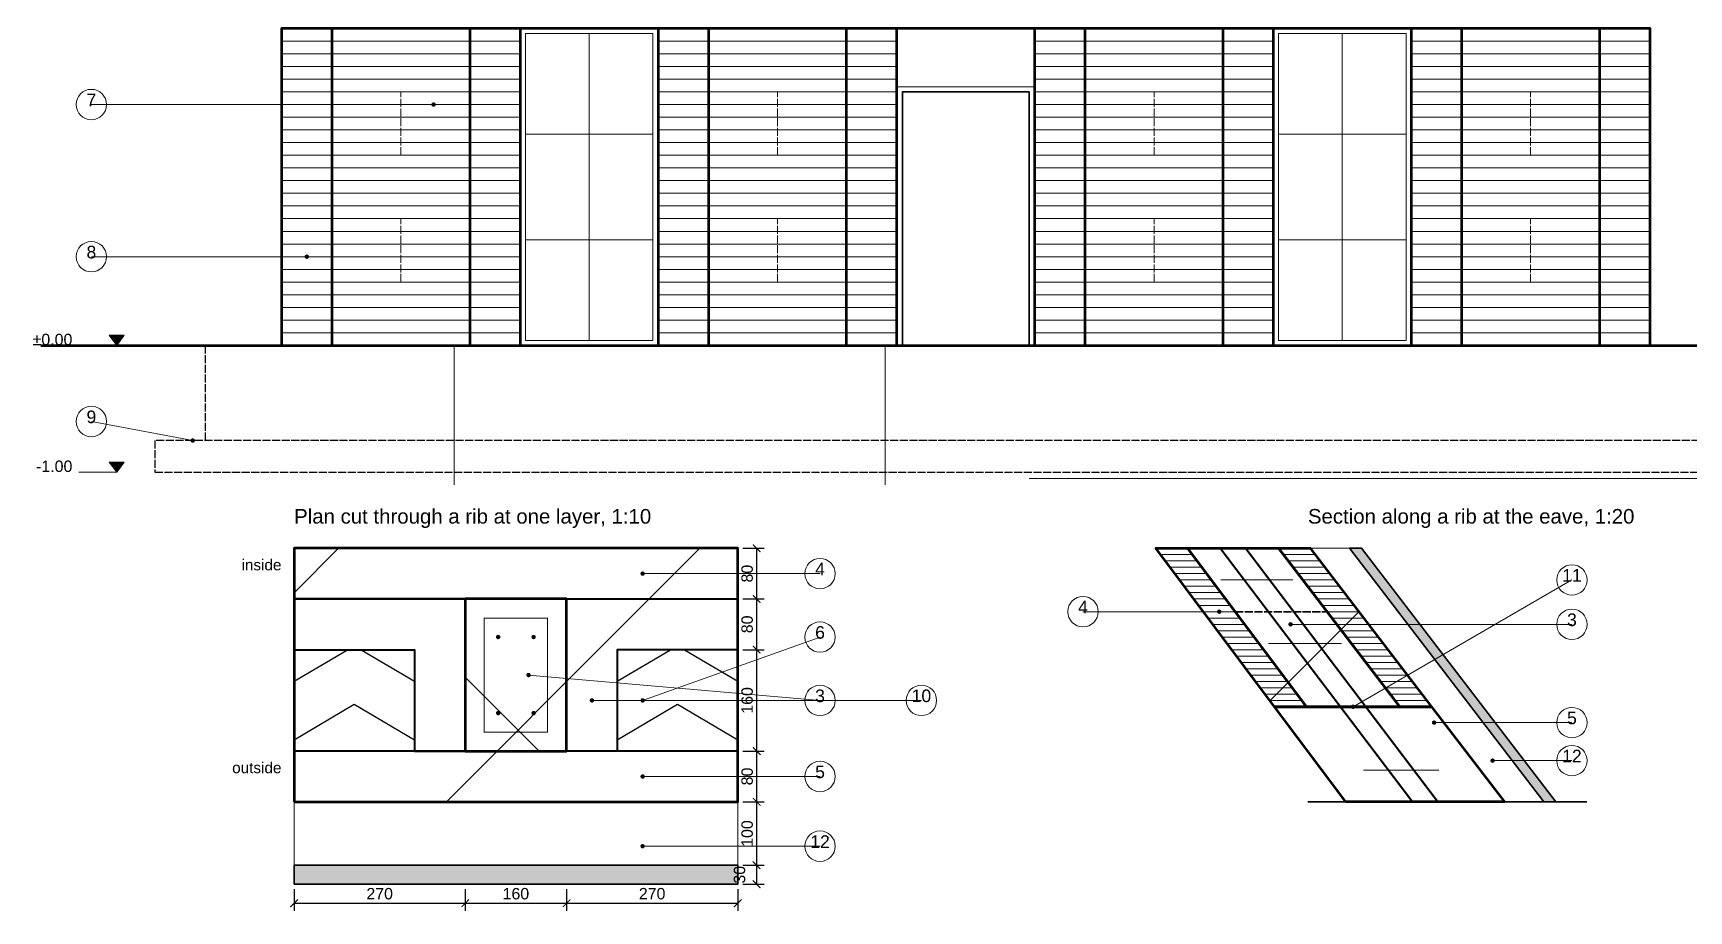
# Model space of a CAD drawing. Header units: millimetres. Extents: x 0 to 157867, y -2 to 14466.
# Drawn here: x 137283 to 150349, y 0 to 6923 of the extents above; entities that cross this region are included whole.
import ezdxf
from ezdxf.enums import TextEntityAlignment as Align

# ---------------------------------------------------------------- set-up
doc = ezdxf.new("R2010")
doc.units = ezdxf.units.MM
doc.linetypes.add('DASHED', pattern=[1.524, 1.27, -0.254])
for name, color, linetype, lineweight in [('ANNOTATION', 4, 'CONTINUOUS', 18), ('BACKGROUND', 9, 'CONTINUOUS', 13), ('CLADDING', 7, 'Continuous', 9), ('DIMS', 3, 'CONTINUOUS', 18), ('HATCH-CAST', 7, 'CONTINUOUS', 9), ('HATCH-EARTH', 8, 'CONTINUOUS', 9), ('HATCH-INSULATION', 7, 'Continuous', 9), ('HATCH-PRINTED', 7, 'CONTINUOUS', 9), ('HIDDEN-AXIS', 8, 'DASHED', 18), ('LINES', 7, 'CONTINUOUS', 25), ('OUTLINE-CUT', 7, 'CONTINUOUS', 50), ('OUTLINE-FINE', 7, 'CONTINUOUS', 25), ('PRINT-LAYERS', 7, 'CONTINUOUS', 9), ('PRINTED-BEAD', 7, 'CONTINUOUS', 25), ('REBAR', 1, 'CONTINUOUS', 0), ('TEXT', 7, 'CONTINUOUS', 18)]:
    doc.layers.add(name, color=color, linetype=linetype, lineweight=lineweight)
doc.styles.get("Standard").update_dxf_attribs({"font": 'arial.ttf'})
doc.dimstyles.new('PYR-1-50', dxfattribs={"dimscale": 50, "dimtxt": 1.8, "dimasz": 1.2, "dimexe": 1.2, "dimexo": 0.8, "dimgap": 0.6, "dimtad": 1, "dimdec": 0, "dimtxsty": 'Standard', "dimblk": 'ARCHTICK', "dimcen": 2.5, "dimclrd": 3, "dimclre": 3, "dimclrt": 7, "dimazin": 3, "dimtfac": 1, "dimtmove": 0, "dimatfit": 3})
pattern_1 = [(0, (0, 0), (442.9134, 885.827), [0, -885.827])]
pattern_2 = [(45, (0, 0), (-1425.35, 1425.35), [])]
pattern_3 = [(45, (0, 0), (-1425.35, 1425.35), []), (135, (0, 0), (-1425.35, -1425.35), [])]

# ---------------------------------------------------------------- blocks, each defined once
blk = doc.blocks.new('_ARCHTICK')
at = {"color": 0, "linetype": 'BYBLOCK', "const_width": 0.15}
blk.add_lwpolyline([(-0.5, -0.5), (0.5, 0.5)], dxfattribs=at)

msp = doc.modelspace()

# ---------------------------------------------------------------- hatches: boundary and pattern name
at = {"layer": 'ANNOTATION', "ltscale": 50}
h = msp.add_hatch(color=7, dxfattribs=at)
h.dxf.hatch_style = 1
edge = h.paths.add_edge_path()
edge.add_arc((140443.2, 6360), 17.5, 0, 360)
h = msp.add_hatch(color=7, dxfattribs=at)
h.dxf.hatch_style = 1
edge = h.paths.add_edge_path()
edge.add_arc((139443.2, 5160), 17.5, 0, 360)
h = msp.add_hatch(color=7, dxfattribs=at)
h.dxf.hatch_style = 1
h.paths.add_polyline_path([(138003.2, 4540), (137943.2, 4460), (137883.2, 4540)])
h = msp.add_hatch(color=7, dxfattribs=at)
h.dxf.hatch_style = 1
edge = h.paths.add_edge_path()
edge.add_arc((138543.2, 3710), 17.5, 0, 360)
h = msp.add_hatch(color=7, dxfattribs=at)
h.dxf.hatch_style = 1
h.paths.add_polyline_path([(138003.2, 3540), (137943.2, 3460), (137883.2, 3540)])
h = msp.add_hatch(color=7, dxfattribs=at)
h.dxf.hatch_style = 1
edge = h.paths.add_edge_path()
edge.add_arc((142093.2, 2660), 17.5, 0, 360)
h = msp.add_hatch(color=7, dxfattribs=at)
h.dxf.hatch_style = 1
edge = h.paths.add_edge_path()
edge.add_arc((146643.2, 2360), 17.5, 0, 360)
h = msp.add_hatch(color=7, dxfattribs=at)
h.dxf.hatch_style = 1
edge = h.paths.add_edge_path()
edge.add_arc((147206.5, 2260), 17.5, 0, 360)
h = msp.add_hatch(color=7, dxfattribs=at)
h.dxf.hatch_style = 1
edge = h.paths.add_edge_path()
edge.add_arc((141193.2, 1860), 17.5, 0, 360)
h = msp.add_hatch(color=7, dxfattribs=at)
h.dxf.hatch_style = 1
edge = h.paths.add_edge_path()
edge.add_arc((141693.2, 1660), 17.5, 0, 360)
h = msp.add_hatch(color=7, dxfattribs=at)
h.dxf.hatch_style = 1
edge = h.paths.add_edge_path()
edge.add_arc((142093.2, 1660), 17.5, 0, 360)
h = msp.add_hatch(color=7, dxfattribs=at)
h.dxf.hatch_style = 1
edge = h.paths.add_edge_path()
edge.add_arc((147699.4, 1610), 17.5, 0, 360)
h = msp.add_hatch(color=7, dxfattribs=at)
h.dxf.hatch_style = 1
edge = h.paths.add_edge_path()
edge.add_arc((148339, 1485), 17.5, 0, 360)
h = msp.add_hatch(color=7, dxfattribs=at)
h.dxf.hatch_style = 1
edge = h.paths.add_edge_path()
edge.add_arc((148800.2, 1185), 17.5, 0, 360)
h = msp.add_hatch(color=7, dxfattribs=at)
h.dxf.hatch_style = 1
edge = h.paths.add_edge_path()
edge.add_arc((142093.2, 1060), 17.5, 0, 360)
h = msp.add_hatch(color=7, dxfattribs=at)
h.dxf.hatch_style = 1
edge = h.paths.add_edge_path()
edge.add_arc((142093.2, 510), 17.5, 0, 360)
at = {"layer": 'CLADDING', "ltscale": 50}
h = msp.add_hatch(color=7, dxfattribs=at)
h.dxf.hatch_style = 1
h.paths.add_polyline_path([(149205.7, 860), (147672.3, 2860), (147766.1, 2860), (149299.4, 860)])
h = msp.add_hatch(color=7, dxfattribs=at)
h.dxf.hatch_style = 1
h.paths.add_polyline_path([(142843.2, 360), (142843.2, 210), (139343.2, 210), (139343.2, 360)])
at = {"layer": 'HATCH-CAST', "ltscale": 50}
h = msp.add_hatch(dxfattribs=at)
h.set_pattern_fill('ANSI37', scale=25.19685)
h.set_pattern_definition(pattern_3)
h.paths.add_polyline_path([(146393.2, 2860), (147109.8, 2860), (148068.2, 1610), (147330.7, 1610)])
h = msp.add_hatch(dxfattribs=at)
h.set_pattern_fill('ANSI37', scale=25.19685)
h.set_pattern_definition(pattern_3)
h.paths.add_polyline_path([(140693.2, 2460), (141493.2, 2460), (141493.2, 1260), (140693.2, 1260)])
h = msp.add_hatch(dxfattribs=at)
h.set_pattern_fill('ANSI37', scale=25.19685)
h.set_pattern_definition(pattern_3)
h.paths.add_polyline_path([(147330.7, 1610), (148068.2, 1610), (148318.2, 1610), (148893.2, 860), (147643.2, 860), (147080.7, 1610)])
at = {"layer": 'HATCH-EARTH', "ltscale": 50}
h = msp.add_hatch(dxfattribs=at)
h.set_pattern_fill('EARTH', scale=37.795276)
h.set_pattern_definition([(0, (0, 0), (9070.87, 9070.87), [9070.9, -9070.9]), (0, (0, 3402), (9070.87, 9070.87), [9070.9, -9070.9]), (0, (0, 6803), (9070.87, 9070.87), [9070.9, -9070.9]), (90, (1134, 7937), (-9070.87, 9070.87), [9070.9, -9070.9]), (90, (4535, 7937), (-9070.87, 9070.87), [9070.9, -9070.9]), (90, (7937, 7937), (-9070.87, 9070.87), [9070.9, -9070.9])])
h.paths.add_polyline_path([(137343.2, 3360), (137343.2, 4460), (139243.2, 4460), (139643.2, 4460), (140728.9, 4460), (141128.9, 4460), (142214.6, 4460), (142614.6, 4460), (143700.3, 4460), (144100.3, 4460), (144143.2, 4460), (145143.2, 4460), (145186, 4460), (145586, 4460), (146671.7, 4460), (147071.7, 4460), (148157.4, 4460), (148557.4, 4460), (149643.2, 4460), (150043.2, 4460), (151943.2, 4460), (151943.2, 3360)])
at = {"layer": 'HATCH-INSULATION', "ltscale": 50}
h = msp.add_hatch(dxfattribs=at)
h.set_pattern_fill('DOTS', scale=23.622047)
h.set_pattern_definition(pattern_1)
h.paths.add_polyline_path([(148893.2, 860), (147359.8, 2860), (147672.3, 2860), (149205.7, 860)])
h = msp.add_hatch(dxfattribs=at)
h.set_pattern_fill('DOTS', scale=23.622047)
h.set_pattern_definition(pattern_1)
h.paths.add_polyline_path([(139343.2, 2060), (139763.3, 2060), (139343.2, 1811)])
h = msp.add_hatch(dxfattribs=at)
h.set_pattern_fill('DOTS', scale=23.622047)
h.set_pattern_definition(pattern_1)
h.paths.add_polyline_path([(140293.2, 1811), (139873, 2060), (140293.2, 2060)])
h = msp.add_hatch(dxfattribs=at)
h.set_pattern_fill('DOTS', scale=23.622047)
h.set_pattern_definition(pattern_1)
h.paths.add_polyline_path([(141893.2, 2060), (142313.3, 2060), (141893.2, 1811)])
h = msp.add_hatch(dxfattribs=at)
h.set_pattern_fill('DOTS', scale=23.622047)
h.set_pattern_definition(pattern_1)
h.paths.add_polyline_path([(142843.2, 2060), (142843.2, 1811), (142423, 2060)])
h = msp.add_hatch(dxfattribs=at)
h.set_pattern_fill('DOTS', scale=23.622047)
h.set_pattern_definition(pattern_1)
h.paths.add_polyline_path([(139343.2, 1260), (139343.2, 1346), (139818.2, 1627.5), (140293.2, 1346), (140293.2, 1260)])
h = msp.add_hatch(dxfattribs=at)
h.set_pattern_fill('DOTS', scale=23.622047)
h.set_pattern_definition(pattern_1)
h.paths.add_polyline_path([(142843.2, 1260), (141893.2, 1260), (141893.2, 1346), (142368.2, 1627.5), (142843.2, 1346)])
h = msp.add_hatch(dxfattribs=at)
h.set_pattern_fill('DOTS', scale=23.622047)
h.set_pattern_definition(pattern_1)
h.paths.add_polyline_path([(142843.2, 860), (142843.2, 360), (139343.2, 360), (139343.2, 860)])
at = {"layer": 'HATCH-PRINTED', "ltscale": 50}
h = msp.add_hatch(dxfattribs=at)
h.set_pattern_fill('ANSI31', scale=25.19685)
h.set_pattern_definition(pattern_2)
h.paths.add_polyline_path([(142843.2, 2860), (142843.2, 2460), (141493.2, 2460), (140693.2, 2460), (139343.2, 2460), (139343.2, 2860)])
h = msp.add_hatch(dxfattribs=at)
h.set_pattern_fill('ANSI31', scale=25.19685)
h.set_pattern_definition(pattern_2)
h.paths.add_polyline_path([(147080.7, 1610), (146143.2, 2860), (146393.2, 2860), (147330.7, 1610)])
h = msp.add_hatch(dxfattribs=at)
h.set_pattern_fill('ANSI31', scale=25.19685)
h.set_pattern_definition(pattern_2)
h.paths.add_polyline_path([(148318.2, 1610), (148068.2, 1610), (147109.8, 2860), (147359.8, 2860)])
h = msp.add_hatch(dxfattribs=at)
h.set_pattern_fill('ANSI31', scale=25.19685)
h.set_pattern_definition(pattern_2)
h.paths.add_polyline_path([(140693.2, 2460), (140693.2, 1260), (140293.2, 1260), (140293.2, 2060), (139343.2, 2060), (139343.2, 2460)])
h = msp.add_hatch(dxfattribs=at)
h.set_pattern_fill('ANSI31', scale=25.19685)
h.set_pattern_definition(pattern_2)
h.paths.add_polyline_path([(141893.2, 2060), (141893.2, 1260), (141493.2, 1260), (141493.2, 2460), (142843.2, 2460), (142843.2, 2060)])
h = msp.add_hatch(dxfattribs=at)
h.set_pattern_fill('ANSI31', scale=25.19685)
h.set_pattern_definition(pattern_2)
h.paths.add_polyline_path([(139763.3, 2060), (139873, 2060), (140293.2, 1811), (140293.2, 1346), (139818.2, 1627.5), (139343.2, 1346), (139343.2, 1811)])
h = msp.add_hatch(dxfattribs=at)
h.set_pattern_fill('ANSI31', scale=25.19685)
h.set_pattern_definition(pattern_2)
h.paths.add_polyline_path([(141893.2, 1811), (142313.3, 2060), (142423, 2060), (142843.2, 1811), (142843.2, 1346), (142368.2, 1627.5), (141893.2, 1346)])
h = msp.add_hatch(dxfattribs=at)
h.set_pattern_fill('ANSI31', scale=25.19685)
h.set_pattern_definition(pattern_2)
h.paths.add_polyline_path([(140293.2, 1260), (140693.2, 1260), (141493.2, 1260), (141893.2, 1260), (142843.2, 1260), (142843.2, 860), (139343.2, 860), (139343.2, 1260)])
at = {"layer": 'REBAR', "ltscale": 50}
h = msp.add_hatch(color=7, dxfattribs=at)
h.dxf.hatch_style = 1
edge = h.paths.add_edge_path()
edge.add_arc((140953.2, 2160), 17.5, 0, 360)
h = msp.add_hatch(color=7, dxfattribs=at)
h.dxf.hatch_style = 1
edge = h.paths.add_edge_path()
edge.add_arc((141233.2, 2160), 17.5, 0, 360)
h = msp.add_hatch(color=7, dxfattribs=at)
h.dxf.hatch_style = 1
edge = h.paths.add_edge_path()
edge.add_arc((140953.2, 1560), 17.5, 0, 360)
h = msp.add_hatch(color=7, dxfattribs=at)
h.dxf.hatch_style = 1
edge = h.paths.add_edge_path()
edge.add_arc((141233.2, 1560), 17.5, 0, 360)

# ---------------------------------------------------------------- linework, layer by layer
at = {"layer": 'ANNOTATION', "lineweight": 20, "ltscale": 50}
for points in [[(137743.2, 6360), (140443.2, 6360)], [(137743.2, 5160), (139443.2, 5160)], [(137943.2, 4460), (137643.2, 4460)], [(137743.2, 3860), (138543.2, 3710)], [(137943.2, 3460), (137643.2, 3460)], [(143493.2, 2660), (142093.2, 2660)], [(149426.5, 2610), (147699.4, 1610)], [(145568.2, 2360), (146643.2, 2360)], [(149426.5, 2260), (147206.5, 2260)], [(143493.2, 2160), (142093.2, 1660)], [(143493.2, 1660), (141193.2, 1860)], [(144293.2, 1660), (141693.2, 1660)], [(149426.5, 1485), (148339, 1485)], [(149426.5, 1185), (148800.3, 1185)], [(143493.2, 1060), (142093.2, 1060)], [(143493.2, 510), (142093.2, 510)]]:
    msp.add_lwpolyline(points, dxfattribs=at)
at = {"layer": 'ANNOTATION', "lineweight": 9, "ltscale": 50}
for points in [[(137943.2, 4460), (138003.2, 4540), (137883.2, 4540)], [(137943.2, 3460), (138003.2, 3540), (137883.2, 3540)]]:
    msp.add_lwpolyline(points, close=True, dxfattribs=at)
at = {"layer": 'ANNOTATION', "lineweight": 18, "ltscale": 50}
for centre in [(137743.2, 6360), (137743.2, 5160), (137743.2, 3860), (143493.2, 2660), (149426.5, 2610), (145568.2, 2360), (149426.5, 2260), (143493.2, 2160), (143493.2, 1660), (144293.2, 1660), (149426.5, 1485), (143493.2, 1060), (149426.5, 1185), (143493.2, 510)]:
    msp.add_circle(centre, 120, dxfattribs=at)
at = {"layer": 'BACKGROUND', "lineweight": 20, "ltscale": 50}
for points in [[(141671.8, 4500), (141671.8, 6920)], [(147614.6, 4500), (147614.6, 6920)]]:
    msp.add_lwpolyline(points, dxfattribs=at)
at = {"layer": 'BACKGROUND', "lineweight": 15, "ltscale": 50}
for points in [[(141168.9, 6126.7), (142174.6, 6126.7)], [(147111.8, 6126.7), (148117.5, 6126.7)], [(141168.9, 5293.3), (142174.6, 5293.3)], [(147111.8, 5293.3), (148117.5, 5293.3)]]:
    msp.add_lwpolyline(points, dxfattribs=at)
at = {"layer": 'HIDDEN-AXIS', "linetype": 'DASHED', "lineweight": 9, "ltscale": 50}
for points in [[(139643.2, 6460), (140728.9, 6460)], [(140186.1, 5960), (140186.1, 6460)], [(142614.6, 6460), (143700.3, 6460)], [(143157.5, 5960), (143157.5, 6460)], [(145586.1, 6460), (146671.8, 6460)], [(146128.9, 5960), (146128.9, 6460)], [(148557.5, 6460), (149643.2, 6460)], [(149100.3, 5960), (149100.3, 6460)], [(139643.2, 5960), (140728.9, 5960)], [(142614.6, 5960), (143700.3, 5960)], [(145586.1, 5960), (146671.8, 5960)], [(148557.5, 5960), (149643.2, 5960)], [(139643.2, 5460), (140728.9, 5460)], [(140186.1, 4960), (140186.1, 5460)], [(142614.6, 5460), (143700.3, 5460)], [(143157.5, 4960), (143157.5, 5460)], [(145586.1, 5460), (146671.8, 5460)], [(146128.9, 4960), (146128.9, 5460)], [(148557.5, 5460), (149643.2, 5460)], [(149100.3, 4960), (149100.3, 5460)], [(139643.2, 4960), (140728.9, 4960)], [(142614.6, 4960), (143700.3, 4960)], [(145586.1, 4960), (146671.8, 4960)], [(148557.5, 4960), (149643.2, 4960)]]:
    msp.add_lwpolyline(points, dxfattribs=at)
at = {"layer": 'HIDDEN-AXIS', "linetype": 'DASHED', "lineweight": 25, "ltscale": 50}
for points in [[(138643.2, 3710), (138643.2, 4460)], [(138243.2, 3460), (151043.2, 3460), (151043.2, 3710), (138243.2, 3710), (138243.2, 3460)]]:
    msp.add_lwpolyline(points, dxfattribs=at)
at = {"layer": 'HIDDEN-AXIS', "linetype": 'DASHED', "lineweight": 30, "ltscale": 50}
msp.add_lwpolyline([(146768.2, 2360), (147493.2, 2360)], dxfattribs=at)
at = {"layer": 'LINES', "lineweight": 50, "ltscale": 50}
msp.add_lwpolyline([(137343.2, 4460), (151943.2, 4460)], dxfattribs=at)
at = {"layer": 'LINES', "lineweight": 30, "ltscale": 50}
msp.add_lwpolyline([(147343.2, 860), (149543.2, 860)], dxfattribs=at)
at = {"layer": 'OUTLINE-CUT', "lineweight": 50, "ltscale": 50}
for points in [[(139243.2, 4460), (150043.2, 4460), (150043.2, 6960), (139243.2, 6960)], [(139243.2, 4460), (139643.2, 4460), (139643.2, 6960), (139243.2, 6960)], [(140728.9, 4460), (141128.9, 4460), (141128.9, 6960), (140728.9, 6960)], [(142214.6, 4460), (142614.6, 4460), (142614.6, 6960), (142214.6, 6960)], [(143700.3, 4460), (144100.3, 4460), (144100.3, 6960), (143700.3, 6960)], [(145186.1, 4460), (145586.1, 4460), (145586.1, 6960), (145186.1, 6960)], [(146671.8, 4460), (147071.8, 4460), (147071.8, 6960), (146671.8, 6960)], [(148157.5, 4460), (148557.5, 4460), (148557.5, 6960), (148157.5, 6960)], [(149643.2, 4460), (150043.2, 4460), (150043.2, 6960), (149643.2, 6960)], [(139343.2, 860), (142843.2, 860), (142843.2, 2860), (139343.2, 2860)], [(147080.7, 1610), (146143.2, 2860), (146393.2, 2860), (147330.7, 1610)], [(147330.7, 1610), (146393.2, 2860), (147109.9, 2860), (148068.2, 1610)], [(148068.2, 1610), (147109.9, 2860), (147359.9, 2860), (148318.2, 1610)], [(140693.2, 1260), (141493.2, 1260), (141493.2, 2460), (140693.2, 2460)], [(147643.2, 860), (147080.7, 1610), (148318.2, 1610), (148893.2, 860)]]:
    msp.add_lwpolyline(points, close=True, dxfattribs=at)
at = {"layer": 'OUTLINE-CUT', "lineweight": 40, "ltscale": 50}
for points in [[(139343.2, 2460), (142843.2, 2460), (142843.2, 2860), (139343.2, 2860)], [(139343.2, 2060), (140293.2, 2060), (140293.2, 1260), (140693.2, 1260), (140693.2, 2460), (139343.2, 2460)], [(142843.2, 2060), (141893.2, 2060), (141893.2, 1260), (141493.2, 1260), (141493.2, 2460), (142843.2, 2460)], [(139343.2, 860), (142843.2, 860), (142843.2, 1260), (139343.2, 1260)]]:
    msp.add_lwpolyline(points, close=True, dxfattribs=at)
at = {"layer": 'OUTLINE-FINE', "lineweight": 35, "ltscale": 50}
for points in [[(141128.9, 4460), (142214.6, 4460), (142214.6, 6960), (141128.9, 6960)], [(147071.8, 4460), (148157.5, 4460), (148157.5, 6960), (147071.8, 6960)]]:
    msp.add_lwpolyline(points, close=True, dxfattribs=at)
at = {"layer": 'OUTLINE-FINE', "lineweight": 15, "ltscale": 50}
for points in [[(141168.9, 4500), (142174.6, 4500), (142174.6, 6920), (141168.9, 6920)], [(147111.8, 4500), (148117.5, 4500), (148117.5, 6920), (147111.8, 6920)], [(144103.2, 4460), (145183.2, 4460), (145183.2, 6500), (144103.2, 6500)]]:
    msp.add_lwpolyline(points, close=True, dxfattribs=at)
at = {"layer": 'OUTLINE-FINE', "lineweight": 30, "ltscale": 50}
for points in [[(144143.2, 4460), (145143.2, 4460), (145143.2, 6460), (144143.2, 6460)], [(149205.7, 860), (147672.4, 2860), (147766.1, 2860), (149299.4, 860)], [(139343.2, 210), (142843.2, 210), (142843.2, 360), (139343.2, 360)]]:
    msp.add_lwpolyline(points, close=True, dxfattribs=at)
at = {"layer": 'OUTLINE-FINE', "lineweight": 9, "ltscale": 50}
for points in [[(148893.2, 860), (147359.9, 2860), (147672.4, 2860), (149205.7, 860)], [(139343.2, 360), (142843.2, 360), (142843.2, 860), (139343.2, 860)]]:
    msp.add_lwpolyline(points, close=True, dxfattribs=at)
at = {"layer": 'PRINT-LAYERS', "lineweight": 5, "ltscale": 50}
for points in [[(139243.2, 6860), (139643.2, 6860)], [(139643.2, 6860), (140728.9, 6860)], [(140728.9, 6860), (141128.9, 6860)], [(142214.6, 6860), (142614.6, 6860)], [(142614.6, 6860), (143700.3, 6860)], [(143700.3, 6860), (144100.3, 6860)], [(145186.1, 6860), (145586.1, 6860)], [(145586.1, 6860), (146671.8, 6860)], [(146671.8, 6860), (147071.8, 6860)], [(148157.5, 6860), (148557.5, 6860)], [(148557.5, 6860), (149643.2, 6860)], [(149643.2, 6860), (150043.2, 6860)], [(139243.2, 6760), (139643.2, 6760)], [(139643.2, 6760), (140728.9, 6760)], [(140728.9, 6760), (141128.9, 6760)], [(142214.6, 6760), (142614.6, 6760)], [(142614.6, 6760), (143700.3, 6760)], [(143700.3, 6760), (144100.3, 6760)], [(145186.1, 6760), (145586.1, 6760)], [(145586.1, 6760), (146671.8, 6760)], [(146671.8, 6760), (147071.8, 6760)], [(148157.5, 6760), (148557.5, 6760)], [(148557.5, 6760), (149643.2, 6760)], [(149643.2, 6760), (150043.2, 6760)], [(139243.2, 6660), (139643.2, 6660)], [(139243.2, 6560), (139643.2, 6560)], [(139643.2, 6660), (140728.9, 6660)], [(139643.2, 6560), (140728.9, 6560)], [(140728.9, 6660), (141128.9, 6660)], [(140728.9, 6560), (141128.9, 6560)], [(142214.6, 6660), (142614.6, 6660)], [(142214.6, 6560), (142614.6, 6560)], [(142614.6, 6660), (143700.3, 6660)], [(142614.6, 6560), (143700.3, 6560)], [(143700.3, 6660), (144100.3, 6660)], [(143700.3, 6560), (144100.3, 6560)], [(145186.1, 6660), (145586.1, 6660)], [(145186.1, 6560), (145586.1, 6560)], [(145586.1, 6660), (146671.8, 6660)], [(145586.1, 6560), (146671.8, 6560)], [(146671.8, 6660), (147071.8, 6660)], [(146671.8, 6560), (147071.8, 6560)], [(148157.5, 6660), (148557.5, 6660)], [(148157.5, 6560), (148557.5, 6560)], [(148557.5, 6660), (149643.2, 6660)], [(148557.5, 6560), (149643.2, 6560)], [(149643.2, 6660), (150043.2, 6660)], [(149643.2, 6560), (150043.2, 6560)], [(139243.2, 6460), (139643.2, 6460)], [(139643.2, 6460), (140728.9, 6460)], [(140728.9, 6460), (141128.9, 6460)], [(142214.6, 6460), (142614.6, 6460)], [(142614.6, 6460), (143700.3, 6460)], [(143700.3, 6460), (144100.3, 6460)], [(145186.1, 6460), (145586.1, 6460)], [(145586.1, 6460), (146671.8, 6460)], [(146671.8, 6460), (147071.8, 6460)], [(148157.5, 6460), (148557.5, 6460)], [(148557.5, 6460), (149643.2, 6460)], [(149643.2, 6460), (150043.2, 6460)], [(139243.2, 6360), (139643.2, 6360)], [(139643.2, 6360), (140728.9, 6360)], [(140728.9, 6360), (141128.9, 6360)], [(142214.6, 6360), (142614.6, 6360)], [(142614.6, 6360), (143700.3, 6360)], [(143700.3, 6360), (144100.3, 6360)], [(145186.1, 6360), (145586.1, 6360)], [(145586.1, 6360), (146671.8, 6360)], [(146671.8, 6360), (147071.8, 6360)], [(148157.5, 6360), (148557.5, 6360)], [(148557.5, 6360), (149643.2, 6360)], [(149643.2, 6360), (150043.2, 6360)], [(139243.2, 6260), (139643.2, 6260)], [(139243.2, 6160), (139643.2, 6160)], [(139643.2, 6260), (140728.9, 6260)], [(139643.2, 6160), (140728.9, 6160)], [(140728.9, 6260), (141128.9, 6260)], [(140728.9, 6160), (141128.9, 6160)], [(142214.6, 6260), (142614.6, 6260)], [(142214.6, 6160), (142614.6, 6160)], [(142614.6, 6260), (143700.3, 6260)], [(142614.6, 6160), (143700.3, 6160)], [(143700.3, 6260), (144100.3, 6260)], [(143700.3, 6160), (144100.3, 6160)], [(145186.1, 6260), (145586.1, 6260)], [(145186.1, 6160), (145586.1, 6160)], [(145586.1, 6260), (146671.8, 6260)], [(145586.1, 6160), (146671.8, 6160)], [(146671.8, 6260), (147071.8, 6260)], [(146671.8, 6160), (147071.8, 6160)], [(148157.5, 6260), (148557.5, 6260)], [(148157.5, 6160), (148557.5, 6160)], [(148557.5, 6260), (149643.2, 6260)], [(148557.5, 6160), (149643.2, 6160)], [(149643.2, 6260), (150043.2, 6260)], [(149643.2, 6160), (150043.2, 6160)], [(139243.2, 6060), (139643.2, 6060)], [(139643.2, 6060), (140728.9, 6060)], [(140728.9, 6060), (141128.9, 6060)], [(142214.6, 6060), (142614.6, 6060)], [(142614.6, 6060), (143700.3, 6060)], [(143700.3, 6060), (144100.3, 6060)], [(145186.1, 6060), (145586.1, 6060)], [(145586.1, 6060), (146671.8, 6060)], [(146671.8, 6060), (147071.8, 6060)], [(148157.5, 6060), (148557.5, 6060)], [(148557.5, 6060), (149643.2, 6060)], [(149643.2, 6060), (150043.2, 6060)], [(139243.2, 5960), (139643.2, 5960)], [(139643.2, 5960), (140728.9, 5960)], [(140728.9, 5960), (141128.9, 5960)], [(142214.6, 5960), (142614.6, 5960)], [(142614.6, 5960), (143700.3, 5960)], [(143700.3, 5960), (144100.3, 5960)], [(145186.1, 5960), (145586.1, 5960)], [(145586.1, 5960), (146671.8, 5960)], [(146671.8, 5960), (147071.8, 5960)], [(148157.5, 5960), (148557.5, 5960)], [(148557.5, 5960), (149643.2, 5960)], [(149643.2, 5960), (150043.2, 5960)], [(139243.2, 5860), (139643.2, 5860)], [(139243.2, 5760), (139643.2, 5760)], [(139643.2, 5860), (140728.9, 5860)], [(139643.2, 5760), (140728.9, 5760)], [(140728.9, 5860), (141128.9, 5860)], [(140728.9, 5760), (141128.9, 5760)], [(142214.6, 5860), (142614.6, 5860)], [(142214.6, 5760), (142614.6, 5760)], [(142614.6, 5860), (143700.3, 5860)], [(142614.6, 5760), (143700.3, 5760)], [(143700.3, 5860), (144100.3, 5860)], [(143700.3, 5760), (144100.3, 5760)], [(145186.1, 5860), (145586.1, 5860)], [(145186.1, 5760), (145586.1, 5760)], [(145586.1, 5860), (146671.8, 5860)], [(145586.1, 5760), (146671.8, 5760)], [(146671.8, 5860), (147071.8, 5860)], [(146671.8, 5760), (147071.8, 5760)], [(148157.5, 5860), (148557.5, 5860)], [(148157.5, 5760), (148557.5, 5760)], [(148557.5, 5860), (149643.2, 5860)], [(148557.5, 5760), (149643.2, 5760)], [(149643.2, 5860), (150043.2, 5860)], [(149643.2, 5760), (150043.2, 5760)], [(139243.2, 5660), (139643.2, 5660)], [(139643.2, 5660), (140728.9, 5660)], [(140728.9, 5660), (141128.9, 5660)], [(142214.6, 5660), (142614.6, 5660)], [(142614.6, 5660), (143700.3, 5660)], [(143700.3, 5660), (144100.3, 5660)], [(145186.1, 5660), (145586.1, 5660)], [(145586.1, 5660), (146671.8, 5660)], [(146671.8, 5660), (147071.8, 5660)], [(148157.5, 5660), (148557.5, 5660)], [(148557.5, 5660), (149643.2, 5660)], [(149643.2, 5660), (150043.2, 5660)], [(139243.2, 5560), (139643.2, 5560)], [(139643.2, 5560), (140728.9, 5560)], [(140728.9, 5560), (141128.9, 5560)], [(142214.6, 5560), (142614.6, 5560)], [(142614.6, 5560), (143700.3, 5560)], [(143700.3, 5560), (144100.3, 5560)], [(145186.1, 5560), (145586.1, 5560)], [(145586.1, 5560), (146671.8, 5560)], [(146671.8, 5560), (147071.8, 5560)], [(148157.5, 5560), (148557.5, 5560)], [(148557.5, 5560), (149643.2, 5560)], [(149643.2, 5560), (150043.2, 5560)], [(139243.2, 5460), (139643.2, 5460)], [(139243.2, 5360), (139643.2, 5360)], [(139643.2, 5460), (140728.9, 5460)], [(139643.2, 5360), (140728.9, 5360)], [(140728.9, 5460), (141128.9, 5460)], [(140728.9, 5360), (141128.9, 5360)], [(142214.6, 5460), (142614.6, 5460)], [(142214.6, 5360), (142614.6, 5360)], [(142614.6, 5460), (143700.3, 5460)], [(142614.6, 5360), (143700.3, 5360)], [(143700.3, 5460), (144100.3, 5460)], [(143700.3, 5360), (144100.3, 5360)], [(145186.1, 5460), (145586.1, 5460)], [(145186.1, 5360), (145586.1, 5360)], [(145586.1, 5460), (146671.8, 5460)], [(145586.1, 5360), (146671.8, 5360)], [(146671.8, 5460), (147071.8, 5460)], [(146671.8, 5360), (147071.8, 5360)], [(148157.5, 5460), (148557.5, 5460)], [(148157.5, 5360), (148557.5, 5360)], [(148557.5, 5460), (149643.2, 5460)], [(148557.5, 5360), (149643.2, 5360)], [(149643.2, 5460), (150043.2, 5460)], [(149643.2, 5360), (150043.2, 5360)], [(139243.2, 5260), (139643.2, 5260)], [(139643.2, 5260), (140728.9, 5260)], [(140728.9, 5260), (141128.9, 5260)], [(142214.6, 5260), (142614.6, 5260)], [(142614.6, 5260), (143700.3, 5260)], [(143700.3, 5260), (144100.3, 5260)], [(145186.1, 5260), (145586.1, 5260)], [(145586.1, 5260), (146671.8, 5260)], [(146671.8, 5260), (147071.8, 5260)], [(148157.5, 5260), (148557.5, 5260)], [(148557.5, 5260), (149643.2, 5260)], [(149643.2, 5260), (150043.2, 5260)], [(139243.2, 5160), (139643.2, 5160)], [(139643.2, 5160), (140728.9, 5160)], [(140728.9, 5160), (141128.9, 5160)], [(142214.6, 5160), (142614.6, 5160)], [(142614.6, 5160), (143700.3, 5160)], [(143700.3, 5160), (144100.3, 5160)], [(145186.1, 5160), (145586.1, 5160)], [(145586.1, 5160), (146671.8, 5160)], [(146671.8, 5160), (147071.8, 5160)], [(148157.5, 5160), (148557.5, 5160)], [(148557.5, 5160), (149643.2, 5160)], [(149643.2, 5160), (150043.2, 5160)], [(139243.2, 5060), (139643.2, 5060)], [(139643.2, 5060), (140728.9, 5060)], [(140728.9, 5060), (141128.9, 5060)], [(142214.6, 5060), (142614.6, 5060)], [(142614.6, 5060), (143700.3, 5060)], [(143700.3, 5060), (144100.3, 5060)], [(145186.1, 5060), (145586.1, 5060)], [(145586.1, 5060), (146671.8, 5060)], [(146671.8, 5060), (147071.8, 5060)], [(148157.5, 5060), (148557.5, 5060)], [(148557.5, 5060), (149643.2, 5060)], [(149643.2, 5060), (150043.2, 5060)], [(139243.2, 4960), (139643.2, 4960)], [(139243.2, 4860), (139643.2, 4860)], [(139643.2, 4960), (140728.9, 4960)], [(139643.2, 4860), (140728.9, 4860)], [(140728.9, 4960), (141128.9, 4960)], [(140728.9, 4860), (141128.9, 4860)], [(142214.6, 4960), (142614.6, 4960)], [(142214.6, 4860), (142614.6, 4860)], [(142614.6, 4960), (143700.3, 4960)], [(142614.6, 4860), (143700.3, 4860)], [(143700.3, 4960), (144100.3, 4960)], [(143700.3, 4860), (144100.3, 4860)], [(145186.1, 4960), (145586.1, 4960)], [(145186.1, 4860), (145586.1, 4860)], [(145586.1, 4960), (146671.8, 4960)], [(145586.1, 4860), (146671.8, 4860)], [(146671.8, 4960), (147071.8, 4960)], [(146671.8, 4860), (147071.8, 4860)], [(148157.5, 4960), (148557.5, 4960)], [(148157.5, 4860), (148557.5, 4860)], [(148557.5, 4960), (149643.2, 4960)], [(148557.5, 4860), (149643.2, 4860)], [(149643.2, 4960), (150043.2, 4960)], [(149643.2, 4860), (150043.2, 4860)], [(139243.2, 4760), (139643.2, 4760)], [(139643.2, 4760), (140728.9, 4760)], [(140728.9, 4760), (141128.9, 4760)], [(142214.6, 4760), (142614.6, 4760)], [(142614.6, 4760), (143700.3, 4760)], [(143700.3, 4760), (144100.3, 4760)], [(145186.1, 4760), (145586.1, 4760)], [(145586.1, 4760), (146671.8, 4760)], [(146671.8, 4760), (147071.8, 4760)], [(148157.5, 4760), (148557.5, 4760)], [(148557.5, 4760), (149643.2, 4760)], [(149643.2, 4760), (150043.2, 4760)], [(139243.2, 4660), (139643.2, 4660)], [(139643.2, 4660), (140728.9, 4660)], [(140728.9, 4660), (141128.9, 4660)], [(142214.6, 4660), (142614.6, 4660)], [(142614.6, 4660), (143700.3, 4660)], [(143700.3, 4660), (144100.3, 4660)], [(145186.1, 4660), (145586.1, 4660)], [(145586.1, 4660), (146671.8, 4660)], [(146671.8, 4660), (147071.8, 4660)], [(148157.5, 4660), (148557.5, 4660)], [(148557.5, 4660), (149643.2, 4660)], [(149643.2, 4660), (150043.2, 4660)], [(139243.2, 4560), (139643.2, 4560)], [(139643.2, 4560), (140728.9, 4560)], [(140728.9, 4560), (141128.9, 4560)], [(142214.6, 4560), (142614.6, 4560)], [(142614.6, 4560), (143700.3, 4560)], [(143700.3, 4560), (144100.3, 4560)], [(145186.1, 4560), (145586.1, 4560)], [(145586.1, 4560), (146671.8, 4560)], [(146671.8, 4560), (147071.8, 4560)], [(148157.5, 4560), (148557.5, 4560)], [(148557.5, 4560), (149643.2, 4560)], [(149643.2, 4560), (150043.2, 4560)], [(146180.7, 2810), (146430.7, 2810)], [(146218.2, 2760), (146468.2, 2760)], [(147148.2, 2810), (147398.2, 2810)], [(147186.5, 2760), (147436.5, 2760)], [(146255.7, 2710), (146505.7, 2710)], [(146293.2, 2660), (146543.2, 2660)], [(147224.9, 2710), (147474.9, 2710)], [(147263.2, 2660), (147513.2, 2660)], [(146330.7, 2610), (146580.7, 2610)], [(146368.2, 2560), (146618.2, 2560)], [(146405.7, 2510), (146655.7, 2510)], [(147301.5, 2610), (147551.5, 2610)], [(147339.9, 2560), (147589.9, 2560)], [(147378.2, 2510), (147628.2, 2510)], [(146443.2, 2460), (146693.2, 2460)], [(146480.7, 2410), (146730.7, 2410)], [(146518.2, 2360), (146768.2, 2360)], [(147416.5, 2460), (147666.5, 2460)], [(147454.9, 2410), (147704.9, 2410)], [(147493.2, 2360), (147743.2, 2360)], [(146555.7, 2310), (146805.7, 2310)], [(146593.2, 2260), (146843.2, 2260)], [(147531.5, 2310), (147781.5, 2310)], [(147569.9, 2260), (147819.9, 2260)], [(146630.7, 2210), (146880.7, 2210)], [(146668.2, 2160), (146918.2, 2160)], [(146705.7, 2110), (146955.7, 2110)], [(147608.2, 2210), (147858.2, 2210)], [(147646.5, 2160), (147896.5, 2160)], [(147684.9, 2110), (147934.9, 2110)], [(146743.2, 2060), (146993.2, 2060)], [(146780.7, 2010), (147030.7, 2010)], [(146818.2, 1960), (147068.2, 1960)], [(147723.2, 2060), (147973.2, 2060)], [(147761.5, 2010), (148011.5, 2010)], [(147799.9, 1960), (148049.9, 1960)], [(146855.7, 1910), (147105.7, 1910)], [(146893.2, 1860), (147143.2, 1860)], [(147838.2, 1910), (148088.2, 1910)], [(147876.5, 1860), (148126.5, 1860)], [(146930.7, 1810), (147180.7, 1810)], [(146968.2, 1760), (147218.2, 1760)], [(147005.7, 1710), (147255.7, 1710)], [(147914.9, 1810), (148164.9, 1810)], [(147953.2, 1760), (148203.2, 1760)], [(147991.5, 1710), (148241.5, 1710)], [(147043.2, 1660), (147293.2, 1660)], [(148029.9, 1660), (148279.9, 1660)]]:
    msp.add_lwpolyline(points, dxfattribs=at)
at = {"layer": 'PRINTED-BEAD', "lineweight": 25, "ltscale": 50}
for points in [[(139343.2, 1811), (139763.4, 2060)], [(139763.4, 2060), (139873, 2060)], [(139873, 2060), (140293.2, 1811)], [(141893.2, 1811), (142313.4, 2060)], [(142313.4, 2060), (142423, 2060)], [(142423, 2060), (142843.2, 1811)], [(139343.2, 1346), (139343.2, 1811)], [(140293.2, 1811), (140293.2, 1346)], [(141893.2, 1346), (141893.2, 1811)], [(142843.2, 1811), (142843.2, 1346)], [(140293.2, 1346), (139818.2, 1627.5), (139343.2, 1346)], [(142843.2, 1346), (142368.2, 1627.5), (141893.2, 1346)]]:
    msp.add_lwpolyline(points, dxfattribs=at)
at = {"layer": 'REBAR', "lineweight": 0, "ltscale": 50}
for points, const_width in [([(148168.2, 860), (146651.5, 2860)], 16), ([(148368.2, 860), (146851.5, 2860)], 16), ([(146655.7, 2610), (147226.5, 2610)], 8), ([(147030.7, 2110), (147609.9, 2110)], 8), ([(147405.7, 1610), (147993.2, 1610)], 8), ([(147780.7, 1110), (148376.5, 1110)], 8)]:
    msp.add_lwpolyline(points, dxfattribs=dict(at, const_width=const_width))
at = {"layer": 'REBAR', "lineweight": 0, "ltscale": 50, "const_width": 8}
msp.add_lwpolyline([(140843.2, 1410), (141343.2, 1410), (141343.2, 2310), (140843.2, 2310)], close=True, dxfattribs=at)

# ---------------------------------------------------------------- texts
at = {"layer": 'ANNOTATION', "ltscale": 50}
for s, height, p in [('7', 99.4, (137743.2, 6316.8)), ('8', 99.4, (137743.2, 5116.8)), ('9', 99.4, (137743.2, 3816.8)), ('4', 99.4, (143493.2, 2616.8)), ('11', 99.36, (149426.5, 2566.8)), ('4', 99.4, (145568.2, 2316.8)), ('6', 99.4, (143493.2, 2116.8)), ('3', 99.4, (149426.5, 2216.8)), ('3', 99.4, (143493.2, 1616.8)), ('10', 99.36, (144293.2, 1616.8)), ('5', 99.4, (149426.5, 1441.8)), ('12', 99.36, (149426.5, 1141.8)), ('5', 99.4, (143493.2, 1016.8)), ('12', 99.36, (143493.2, 466.8))]:
    msp.add_text(s, height=height, dxfattribs=at).set_placement(p, align=Align.BOTTOM_CENTER)
for s, p in [('±0.00', (137593.2, 4435)), ('-1.00', (137593.2, 3435))]:
    msp.add_text(s, height=90, dxfattribs=at).set_placement(p, align=Align.BOTTOM_RIGHT)
at = {"layer": 'TEXT', "ltscale": 50}
for s, p in [('Plan cut through a rib at one layer, 1:10', (139343.2, 3020)), ('Section along a rib at the eave, 1:20', (147343.2, 3020))]:
    msp.add_text(s, height=115.2, dxfattribs=at).set_placement(p, align=Align.BOTTOM_LEFT)
for s, p in [('inside', (139243.2, 2660)), ('outside', (139243.2, 1060))]:
    msp.add_text(s, height=86.4, dxfattribs=at).set_placement(p, align=Align.BOTTOM_RIGHT)

# ---------------------------------------------------------------- dimensions: what is measured, and where the dimension line sits
at = {"layer": 'DIMS'}
for base, p1, p2 in [((142993.2, 2460), (142843.2, 2460), (142843.2, 2860)), ((142993.2, 2060), (142843.2, 2060), (142843.2, 2460)), ((142993.2, 1260), (142843.2, 1260), (142843.2, 2060)), ((142993.2, 860), (142843.2, 860), (142843.2, 1260)), ((142993.2, 360), (142843.2, 360), (142843.2, 860)), ((142993.2, 210), (142843.2, 210), (142843.2, 360))]:
    msp.add_linear_dim(base=base, p1=p1, p2=p2, angle=90, dimstyle='PYR-1-50', override={"dimlfac": 0.2}, dxfattribs=at).render()
for base, p1, p2 in [((139343.2, 60), (139343.2, 210), (140693.2, 210)), ((140693.2, 60), (140693.2, 210), (141493.2, 210)), ((141493.2, 60), (141493.2, 210), (142843.2, 210))]:
    msp.add_linear_dim(base=base, p1=p1, p2=p2, dimstyle='PYR-1-50', override={"dimlfac": 0.2}, dxfattribs=at).render()

doc.saveas('drawing.dxf')
